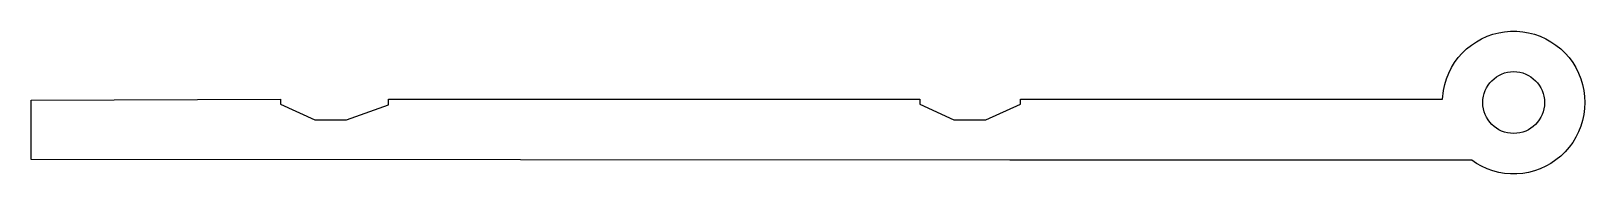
# Model space of a CAD drawing. Extents: x -173 to -68, y -37 to -28.
import ezdxf

# ---------------------------------------------------------------- set-up
doc = ezdxf.new("R2010")
doc.units = 0
doc.layers.add('DEFAULT', color=18, linetype='CONTINUOUS')

msp = doc.modelspace()

# ---------------------------------------------------------------- linework, layer by layer
at = {"layer": 'DEFAULT'}
msp.add_lwpolyline([(-77.35, -32.13), (-77.28, -31.54), (-77.19, -31.14), (-77.07, -30.74), (-76.92, -30.36), (-76.73, -29.99), (-76.52, -29.64), (-76.27, -29.31), (-76, -29), (-75.7, -28.72), (-75.38, -28.46), (-75.04, -28.23), (-74.68, -28.03), (-74.31, -27.86), (-73.92, -27.72), (-73.52, -27.62), (-73.12, -27.55), (-72.71, -27.51), (-72.29, -27.51), (-71.88, -27.55), (-71.48, -27.62), (-71.08, -27.72), (-70.69, -27.86), (-70.32, -28.03), (-69.96, -28.23), (-69.62, -28.46), (-69.3, -28.72), (-69, -29), (-68.73, -29.31), (-68.48, -29.64), (-68.27, -29.99), (-68.08, -30.36), (-67.93, -30.74), (-67.81, -31.14), (-67.72, -31.54), (-67.67, -31.95), (-67.65, -32.36), (-67.67, -32.77), (-67.72, -33.18), (-67.81, -33.58), (-67.93, -33.97), (-68.08, -34.35), (-68.27, -34.72), (-68.48, -35.07), (-68.73, -35.4), (-69, -35.71), (-69.3, -36), (-69.62, -36.26), (-69.96, -36.49), (-70.32, -36.69), (-70.69, -36.86), (-71.08, -36.99), (-71.48, -37.1), (-71.88, -37.17), (-72.29, -37.2), (-72.71, -37.2), (-73.12, -37.17), (-73.52, -37.1), (-73.92, -36.99), (-74.31, -36.86), (-74.68, -36.69), (-75.04, -36.49), (-75.35, -36.28), (-96.36, -36.27), (-96.41, -36.27), (-100.74, -36.27), (-100.81, -36.27), (-102.77, -36.27), (-102.77, -36.27), (-102.78, -36.27), (-104.76, -36.27), (-104.77, -36.27), (-104.78, -36.27), (-106.76, -36.27), (-106.77, -36.27), (-106.79, -36.27), (-173.39, -36.23), (-173.39, -32.19), (-156.42, -32.13), (-156.42, -32.48), (-154.09, -33.53), (-151.93, -33.53), (-149.07, -32.51), (-149.07, -32.13), (-112.92, -32.13), (-112.92, -32.48), (-110.59, -33.53), (-108.41, -33.53), (-106.07, -32.48), (-106.07, -32.13)], close=True, dxfattribs=at)
msp.add_circle((-72.5, -32.36), 2.1, dxfattribs=at)

doc.saveas('drawing.dxf')
